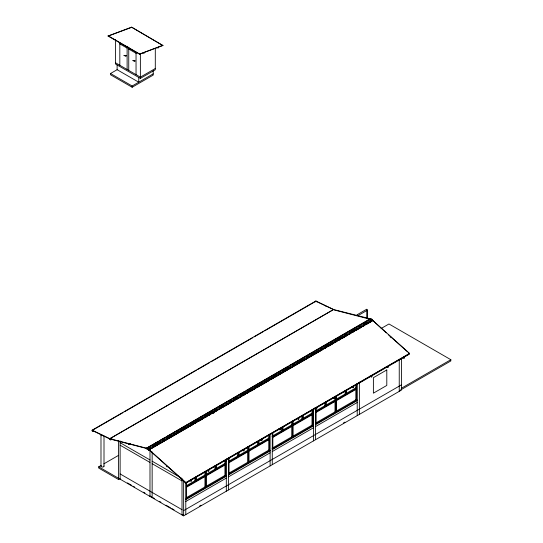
<?xml version="1.0" encoding="UTF-8"?>
<svg xmlns="http://www.w3.org/2000/svg" width="543" height="543" viewBox="0 0 543 543"><rect width="100%" height="100%" fill="white"/><g stroke="black" fill="none" stroke-linecap="round" stroke-linejoin="round"><path stroke-width="0.81" d="M108.084 36.048L131.569 27.15L162.9 45.531L139.456 54.164L108.084 36.048L130.748 27.707M131.569 27.15L162.9 45.531M139.456 54.164L162.941 45.266M143.719 52.596L143.617 53.275L144.431 52.976L144.526 52.298M157.837 47.397L157.735 48.076L158.549 47.777L158.644 47.098M150.513 447.71L148.314 448.98L148.11 449.713L148.904 450.425L149.053 449.896M372.892 320.316L149.108 449.692L372.831 320.526L372.091 319.603A0.882 0.509 60 0 0 371.548 318.917A0.882 0.509 60 0 0 370.998 318.972L370.204 318.768L146.535 448.206M166.62 465.636L166.477 466.165L167.271 466.878L167.42 466.349M184.987 482.089L184.844 482.612L185.638 483.324L409.361 354.165L409.565 353.425L371.548 319.372M185.638 483.324L185.842 482.591L409.565 353.425M390.2 336.999L390.342 336.47M390.994 337.712L391.136 337.183M408.56 353.452L408.709 352.923L409.503 353.636L185.781 482.802L148.259 449.183M126.254 55.977C125.467 56.777 125.738 54.334 126.254 55.766M120.465 43.535L119.82 43.908L127.116 48.123M129.39 48.687L128.745 49.06L136.042 53.275L136.693 52.902M153.194 70.692L153.194 75.104L132.153 87.253L110.514 74.764L110.514 73.515L117.77 69.328M135.058 61.305L134.61 60.762L135.058 60.599M155.298 68.513L140.372 77.133L115.489 62.771M115.489 39.53L115.489 64.02L140.372 78.382L155.298 69.769L155.298 48.415M110.514 73.515L132.153 86.004L153.194 73.855M122.983 412.646L92.174 430.429L92.996 430.83L93.043 431.488L92.215 431.088L92.154 430.171L315.877 301.005L333.572 309.544L315.897 301.263L264.55 330.911M124.449 411.798L196.335 370.292M197.801 369.45L209.537 362.67M211.003 361.828L252.814 337.685M254.28 336.836L263.084 331.759M112.272 439.022L110.806 439.871L110.012 439.667L109.808 438.696L333.531 309.53L370.204 318.768M92.154 430.171L109.849 438.71L333.572 309.544M110.012 439.667L111.478 438.819M128.229 443.726L128.379 444.418L129.173 444.629L130.639 443.78M357.484 314.546L366.172 309.53M358.129 315.544L366.817 310.528M119.976 478.654L118.51 479.496L98.711 468.066L98.711 466.817L100.91 465.548M103.849 463.851L118.523 455.38M147.275 447.785L158.278 441.432M159.744 440.583L164.875 437.617M166.341 436.769L188.346 424.069M189.819 423.221L231.623 399.078M233.096 398.236L244.832 391.455M246.298 390.614L251.429 387.648M252.895 386.799L288.109 366.471M289.575 365.622L298.378 360.545M299.845 359.697L318.178 349.108M319.651 348.26L354.857 327.931M356.323 327.09L361.455 324.123M362.928 323.275L368.059 320.309M146.481 447.934L147.275 448.138L370.998 318.972M147.275 448.138A0.882 0.509 60 0 1 147.825 448.077A0.882 0.509 60 0 1 148.375 448.769L372.091 319.603M152.719 446.434L160.782 441.778M162.988 440.509L164.454 439.66M166.653 438.391L171.052 435.853M173.251 434.576L175.457 433.307M176.923 432.459L179.122 431.19M180.588 430.341L185.726 427.382M187.192 426.533L189.392 425.264M190.858 424.416L199.661 419.332M201.127 418.483L203.326 417.214M204.792 416.372L213.596 411.289M215.062 410.44L217.268 409.171M219.467 407.902L223.865 405.356M226.064 404.087L227.537 403.239M229.737 401.969L231.936 400.7M233.402 399.852L237.8 397.313M240.006 396.044L242.205 394.775M243.671 393.926L252.475 388.842M253.941 387.994L256.14 386.725M257.606 385.876L262.744 382.917M264.21 382.068L266.409 380.799M267.875 379.951L270.075 378.681M271.548 377.833L276.679 374.867M278.145 374.018L280.344 372.749M282.55 371.48L290.614 366.824M292.82 365.548L294.286 364.706M296.485 363.43L304.555 358.774M306.754 357.504L308.953 356.235M310.42 355.387L315.558 352.421M317.024 351.572L319.223 350.303M320.689 349.454L322.888 348.185M324.361 347.344L329.492 344.377M330.959 343.529L333.158 342.26M334.631 341.411L343.427 336.327M344.893 335.486L347.099 334.21M349.298 332.94L357.369 328.284M359.568 327.015L361.034 326.167M363.233 324.897L367.638 322.352M369.837 321.083L372.036 319.813L386.365 332.907M151.986 448.206L154.185 446.93M155.651 446.088L157.857 444.819M159.323 443.97L164.454 441.004M165.92 440.156L168.126 438.887M169.592 438.038L178.396 432.961M179.862 432.113L182.061 430.843M183.527 429.995L188.659 427.029M190.131 426.18L192.331 424.911M194.53 423.642L195.996 422.793M198.195 421.524L202.6 418.986M204.799 417.71L206.265 416.868M208.464 415.592L210.67 414.323M212.137 413.474L217.268 410.515M218.734 409.666L220.933 408.397M222.406 407.549L231.203 402.465M232.675 401.616L234.875 400.347M236.341 399.505L241.472 396.539M242.945 395.691L245.144 394.422M246.61 393.573L248.809 392.304M251.009 391.035L255.414 388.489M257.613 387.22L259.079 386.372M261.278 385.102L269.348 380.446M271.548 379.177L273.747 377.901M275.22 377.059L284.016 371.975M285.482 371.127L287.688 369.858M289.154 369.009L294.286 366.043M295.752 365.201L297.958 363.932M299.424 363.084L301.623 361.814M303.089 360.966L308.227 358M309.693 357.151L311.892 355.882M313.359 355.034L322.162 349.957M324.361 348.681L325.827 347.839M328.026 346.563L332.431 344.024M334.631 342.755L336.097 341.907M338.296 340.637L340.502 339.368M341.968 338.52L346.366 335.981M348.565 334.705L350.771 333.436M352.237 332.587L354.436 331.318M355.903 330.477L361.034 327.51M362.507 326.662L364.706 325.393M366.172 324.544L372.043 321.157M148.904 450.425L150.37 449.577M212.72 413.583L214.186 412.734M381.125 328.501L388.964 323.974L450.846 359.704L450.846 360.952L399.784 390.431M191.055 481.2L191.604 480.881L191.604 479.931L191.055 480.25L191.055 481.2L189.588 480.351M208.356 471.209L208.906 470.89L208.906 469.939L208.356 470.258L208.356 471.209L206.89 470.36M225.65 461.224L226.2 460.905L226.2 459.955L225.65 460.274L225.65 461.224L224.178 460.376M243.631 450.839L244.18 450.527L244.18 449.577L243.631 449.889L243.631 450.839L242.164 449.998M261.617 440.461L262.167 440.142L262.167 439.192L261.617 439.511L261.617 440.461L260.151 439.613M279.984 429.859L280.534 429.54L280.534 428.59L279.984 428.902L279.984 429.859L278.511 429.011M298.345 419.257L298.894 418.938L298.894 417.988L298.345 418.3L298.345 419.257L296.878 418.409M314.838 407.99L316.311 408.838L316.861 408.519L316.861 407.569M332.825 397.605L334.291 398.453L334.841 398.134L334.841 397.184M351.402 386.881L352.875 387.722L353.425 387.41L353.425 386.453M369.98 376.15L371.453 376.998L372.003 376.679L372.003 375.729M386.229 366.769L387.695 367.618L388.245 367.306L388.245 366.349M402.472 357.396L403.938 358.244L404.487 357.925L404.487 356.975M186.249 485.788L194.964 480.759L195.785 481.234L195.785 477.073M196.24 480.026L204.955 474.989L205.777 475.464L186.344 486.684M206.231 474.256L224.938 463.457L225.759 463.932L206.326 475.152M228.929 461.15L238.194 455.801L239.015 456.276L239.015 452.115M238.92 455.38L247.635 450.351L248.456 450.826L229.024 462.045M248.911 449.618L257.626 444.581L258.448 445.056L258.448 440.896M258.875 443.855L268.751 438.16L269.572 438.635L249.006 450.507M272.016 436.273L282.156 430.423M282.835 430.022L291.74 424.884L292.568 425.359L272.837 436.748M292.976 424.171L312.021 413.175L312.849 413.651L293.118 425.04M315.972 410.895L325.427 405.438M326.112 405.044L335.017 399.899L335.839 400.374L316.107 411.77M336.253 399.186L345.708 393.729M346.427 393.308L355.835 387.878L356.663 388.354L336.389 400.062M186.344 487.322L205.777 476.102M206.326 475.783L225.759 464.564M229.024 462.684L248.456 451.464M249.006 451.145L269.572 439.267M272.837 437.386L292.568 425.997M293.118 425.678L312.849 414.289M316.107 412.402L335.839 401.012M336.389 400.693L356.663 388.992M186.242 497.768L205.505 486.643M206.225 486.229L224.938 475.424L225.759 475.906L225.759 460.6M228.922 473.129L247.635 462.324L248.456 462.799L248.456 446.665M248.918 461.584L269.301 449.814M272.016 448.246L291.74 436.857L292.568 437.332L292.568 421.198M293.023 436.117L312.571 424.83M316.019 422.841L335.567 411.553M336.293 411.139L356.384 399.533M279.536 444.534L281.009 443.692M185.794 498.976L226.309 475.587M228.474 474.338L270.122 450.29M272.287 449.041L313.399 425.305M315.564 424.056L357.213 400.008M185.794 499.608L226.309 476.218M228.474 474.969L270.122 450.921M272.287 449.672L313.399 425.943M315.564 424.694L357.213 400.646M185.794 501.488L226.309 478.091M228.474 476.842L270.122 452.801M272.287 451.552L313.399 427.816M315.564 426.567L357.213 402.519M183.636 510.603L401.406 384.872M401.243 388.34L450.846 359.704M199.552 506.035L201.012 505.194M343.441 422.963L344.9 422.115M98.711 466.817L183.636 515.85L401.406 390.118L401.406 358.638M334.4 310.012L369.478 319.101M109.808 438.696L147.825 448.538L185.842 482.591M92.174 430.429L109.862 438.968L147.391 448.688M315.877 301.005L316.718 301.664M324.795 305.58L325.617 305.981M108.125 35.784L139.497 53.893M366.708 309.218L367.36 309.591L367.36 318.721M366.355 310.338L366.783 310.582M356.941 314.859L357.593 315.232M355.835 399.852L356.663 400.327L356.663 384.193M120.132 442.708L149.99 459.948M152.149 461.197L181.281 478.016M120.132 445.206L149.99 462.446M152.149 463.695L182.007 480.935M120.132 473.937L182.007 509.667M127.469 482.924L131.834 485.449M133.293 486.284L134.745 487.125M143.481 492.168L144.94 493.01M150.038 495.956L151.49 496.797M152.95 497.632L154.402 498.474M159.499 501.42L160.959 502.261M166.049 505.2L170.421 507.725M171.873 508.56L174.059 509.823M182.068 514.445L183.527 515.287M388.238 334.59L407.63 351.952M148.375 448.769L149.169 449.482M147.336 448.409L147.54 449.38L146.739 449.176L146.596 448.477M129.024 443.93L129.173 444.629M110.663 439.172L110.806 439.871M315.897 301.263L315.938 301.922M403.938 357.287L403.938 358.244M399.241 359.887L399.241 391.367M387.695 366.668L387.695 367.618M371.453 376.048L371.453 376.998M366.817 309.904L366.783 318.083M359.378 382.129L359.378 414.384M357.213 383.378L357.213 415.633M355.835 384.546L355.848 400.483M352.875 386.772L352.875 387.722M346.529 390.044L346.529 394.204M345.979 390.356L345.979 394.523L345.158 394.048L345.158 390.716M336.389 395.895L336.389 412.028M335.839 396.214L335.839 412.347L335.017 411.872L335.017 401.345M335.017 396.566L335.017 400.537M334.291 397.503L334.291 398.453M326.248 401.752L326.248 405.913M325.698 402.064L325.698 406.232L324.877 405.757L324.877 402.424M316.311 407.881L316.311 408.838M316.107 408.438L316.107 423.737M315.564 407.895L315.564 439.681M313.399 409.144L313.399 440.93M312.849 409.49L312.849 425.624L312.021 425.149L312.021 409.843M303.259 415.022L303.259 419.189M302.709 415.341L302.709 419.508L301.881 419.026L301.881 415.7M293.118 420.879L293.118 437.013M291.74 421.551L291.74 425.515M291.74 426.33L291.74 436.857M282.978 426.73L282.978 430.898M282.428 427.049L282.428 431.217L281.607 430.735L281.607 427.409M272.837 432.588L272.837 448.722M272.287 432.88L272.287 464.665M270.122 434.128L270.122 465.914M269.572 434.468L269.572 450.609L268.751 450.133L268.751 439.606M268.751 434.828L268.751 438.16M258.997 440.577L258.997 444.744M257.626 442.083L257.626 444.581M249.006 446.346L249.006 462.48M247.635 447.018L247.635 450.989M247.635 451.796L247.635 462.324M238.465 452.434L238.465 456.595L237.644 456.12L237.644 452.787M229.024 457.885L229.024 474.019M228.474 457.701L228.474 489.962M226.309 458.957L226.309 491.211M224.938 460.953L224.938 464.089M224.938 464.896L224.938 475.424M216.318 465.215L216.318 469.383M215.768 465.534L215.768 469.702L214.947 469.22L214.947 465.894M206.326 470.985L206.326 487.125M205.777 471.304L205.777 487.438L204.955 486.962L204.955 476.435M204.955 472.491L204.955 475.627M196.335 476.754L196.335 480.915M194.964 477.426L194.964 480.759M186.344 482.523L186.344 498.657M185.794 482.815L185.794 514.601M183.636 480.134L183.636 515.85M182.007 478.349L182.007 514.913M152.149 451.925L152.149 497.673M149.99 449.835L149.99 496.424M140.372 53.893L140.372 78.382M138.75 77.445L138.75 82.197L117.112 69.701L117.112 64.956M136.042 52.223L136.042 74.635M132.153 86.004L132.153 87.253M128.745 47.18L128.745 70.42M127.116 46.243L127.116 69.484M120.132 440.936L120.132 479.184M119.82 42.856L119.82 65.269M118.51 440.841L118.51 479.496M104.005 436.138L104.005 466.193M100.991 434.468L100.991 466.193M103.957 465.969A1.507 0.869 0 0 1 102.301 467.055A1.507 0.869 0 0 1 101.195 465.758M124.008 55.366C126.098 56.906 126.37 55.474 124.008 55.366M132.933 60.517C134.922 62.065 135.472 60.592 132.933 60.517M386.799 369.946L373.387 377.69L373.387 393.18L386.799 385.435L386.799 369.946M101.894 435.14L101.073 434.746L101.113 435.405L101.935 435.798L101.894 435.14"/></g></svg>
